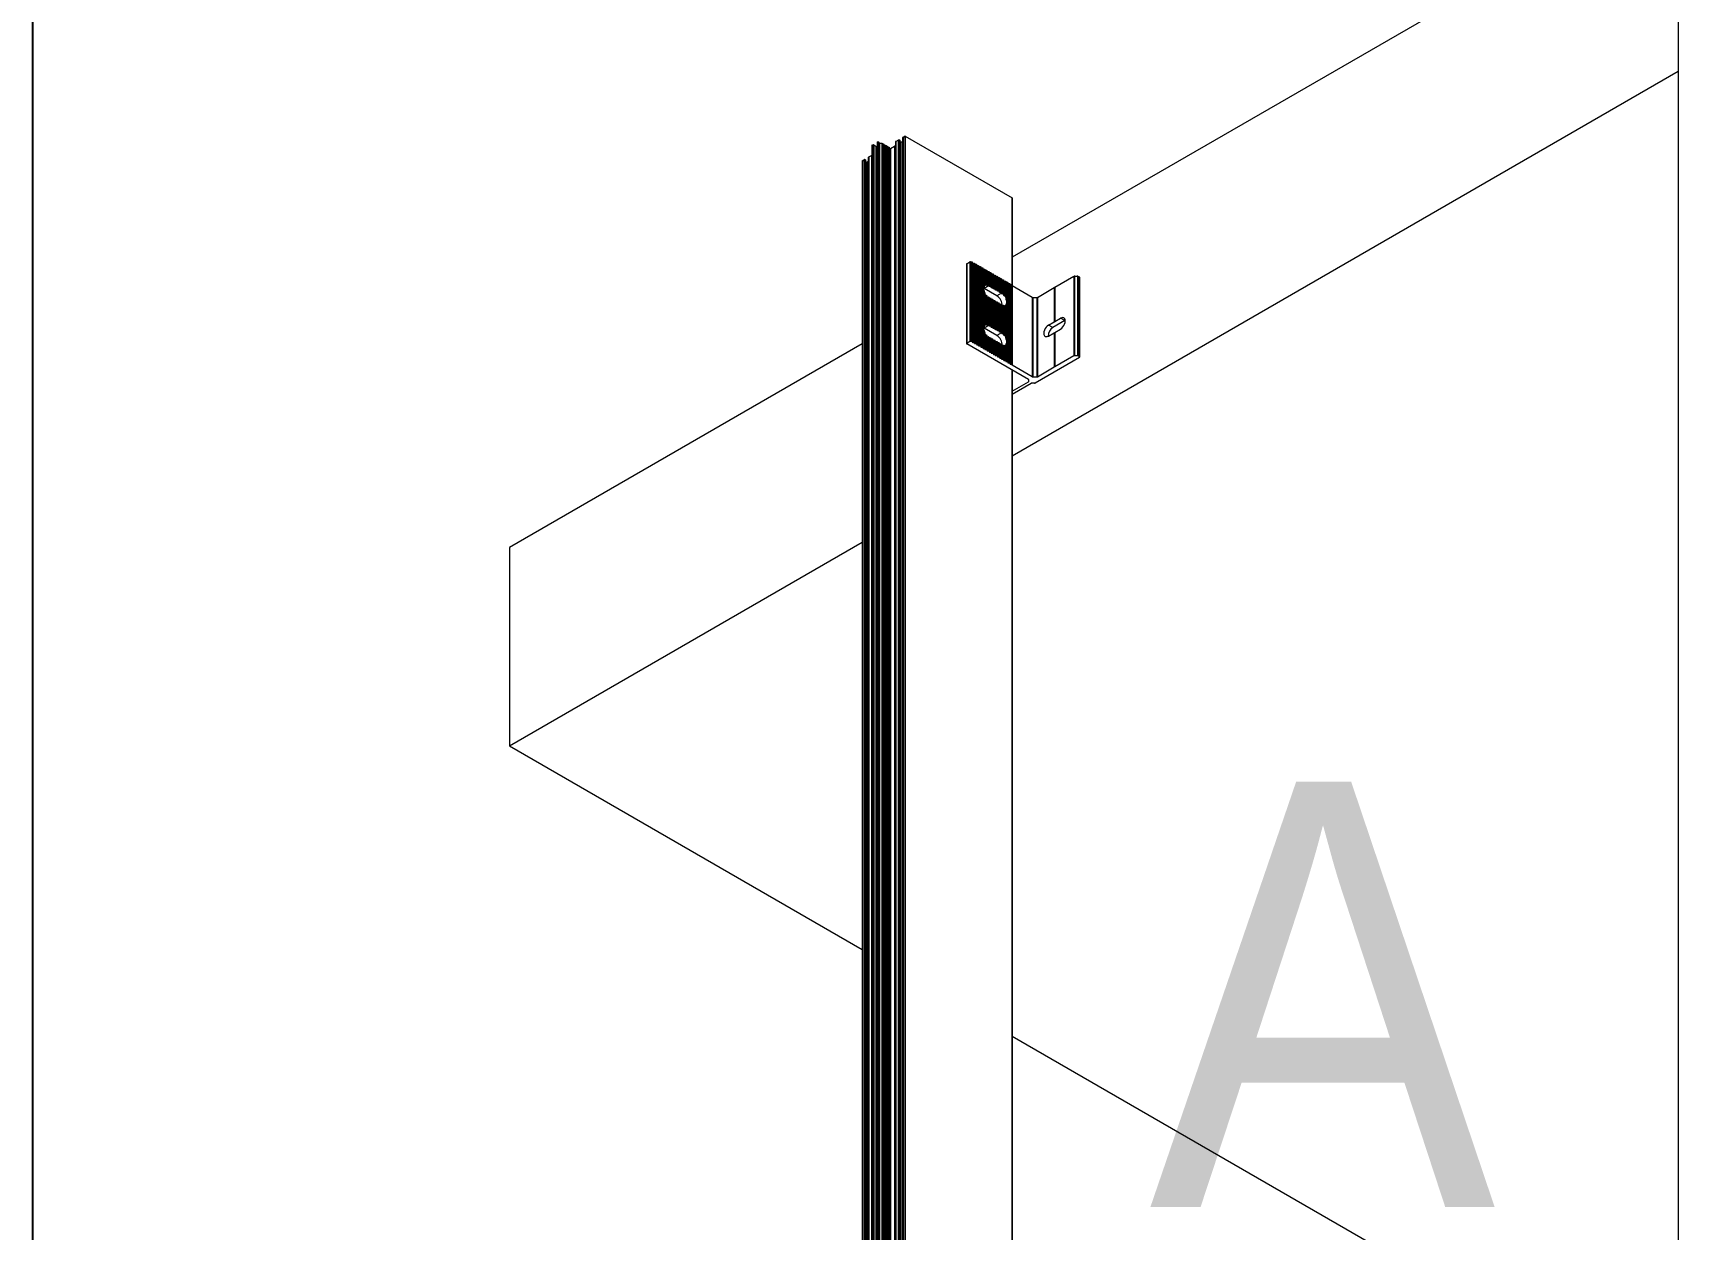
# Model space of a CAD drawing. Header units: millimetres. Extents: x 39 to 459, y 26 to 647.
# Drawn here: x 38.59 to 65.68, y 127.8 to 147.49 of the extents above; entities that cross this region are included whole.
import ezdxf

# ---------------------------------------------------------------- set-up
doc = ezdxf.new("R2010")
doc.units = ezdxf.units.MM
doc.layers.add('ANTET', color=7, linetype='Continuous')
doc.styles.add('SLDTEXTSTYLE0', font='GOTHIC.TTF', dxfattribs={"width": 0.913})

# ---------------------------------------------------------------- blocks, each defined once
blk = doc.blocks.new('MN50.S.1')
at = {"color": 252}
blk.add_lwpolyline([(9907.25, 888.558), (9907.25, 1185.558), (10117.25, 1185.558), (10117.25, 888.558)], close=True, dxfattribs=at)

msp = doc.modelspace()

# ---------------------------------------------------------------- linework, layer by layer
at = {"color": 7, "linetype": 'Continuous', "lineweight": 15}
for p, q in [((65.681, 153.136), (65.681, 120.144)), ((65.681, 150.123), (54.718, 143.796)), ((54.718, 140.529), (65.681, 146.857)), ((52.912, 145.765), (52.912, 115.323)), ((52.914, 145.768), (52.923, 145.774)), ((52.923, 145.774), (52.949, 145.789)), ((52.954, 145.789), (54.716, 144.772)), ((52.406, 145.638), (52.406, 114.932)), ((52.407, 145.639), (52.42, 145.647)), ((52.407, 145.639), (52.407, 114.934)), ((52.42, 145.647), (52.42, 114.941)), ((52.422, 145.647), (52.434, 145.647)), ((52.422, 145.647), (52.422, 114.942)), ((52.434, 145.647), (52.434, 114.942)), ((52.437, 145.647), (52.437, 114.941)), ((52.437, 145.647), (52.473, 145.626)), ((52.473, 145.626), (52.473, 114.92)), ((52.473, 145.619), (52.482, 145.62)), ((52.482, 145.62), (52.482, 114.915)), ((52.482, 145.62), (52.492, 145.615)), ((52.492, 145.687), (52.492, 114.982)), ((52.493, 145.689), (52.506, 145.696)), ((52.493, 145.689), (52.493, 114.983)), ((52.506, 145.696), (52.506, 114.991)), ((52.512, 145.696), (52.512, 114.991)), ((52.512, 145.696), (52.52, 145.692)), ((52.52, 145.692), (52.52, 114.986)), ((52.521, 114.984), (52.521, 145.69)), ((52.521, 145.679), (52.53, 145.674)), ((52.53, 145.674), (52.53, 114.969)), ((52.533, 145.674), (52.571, 145.674)), ((52.533, 145.674), (52.533, 114.968)), ((52.571, 145.674), (52.571, 114.968)), ((52.577, 145.67), (52.577, 114.965)), ((52.583, 145.661), (52.583, 114.955)), ((52.583, 145.661), (52.594, 145.661)), ((52.594, 145.661), (52.594, 114.955)), ((52.6, 145.657), (52.6, 114.951)), ((52.606, 145.648), (52.606, 114.942)), ((52.606, 145.648), (52.616, 145.648)), ((52.616, 145.648), (52.616, 114.942)), ((52.622, 145.644), (52.622, 114.938)), ((52.628, 145.635), (52.628, 114.929)), ((52.628, 145.635), (52.639, 145.635)), ((52.639, 145.635), (52.639, 114.929)), ((52.645, 145.631), (52.645, 114.925)), ((52.651, 145.621), (52.651, 114.916)), ((52.651, 145.621), (52.662, 145.621)), ((52.662, 145.621), (52.662, 114.916)), ((52.668, 145.618), (52.668, 114.912)), ((52.674, 145.608), (52.674, 114.903)), ((52.674, 145.608), (52.684, 145.608)), ((52.684, 145.608), (52.684, 114.903)), ((52.69, 145.605), (52.69, 114.899)), ((52.691, 145.598), (52.691, 114.892)), ((52.691, 145.598), (52.708, 145.588)), ((52.708, 145.588), (52.708, 114.882)), ((52.714, 145.588), (52.777, 145.625)), ((52.714, 145.588), (52.714, 114.882)), ((52.777, 145.625), (52.777, 112.632)), ((52.777, 145.625), (52.786, 145.625)), ((52.786, 145.629), (52.793, 145.633)), ((52.786, 145.629), (52.786, 112.637)), ((52.793, 145.694), (52.793, 112.702)), ((52.799, 145.702), (52.838, 145.725)), ((52.799, 145.702), (52.799, 112.71)), ((52.838, 145.725), (52.838, 112.733)), ((52.839, 145.725), (52.849, 145.73)), ((52.839, 145.725), (52.839, 112.733)), ((52.858, 145.73), (52.867, 145.725)), ((52.868, 115.297), (52.868, 145.723)), ((52.868, 145.698), (52.872, 145.696)), ((52.872, 145.696), (52.872, 115.3)), ((52.872, 145.696), (52.9, 145.696)), ((52.9, 145.696), (52.912, 145.702)), ((52.9, 145.696), (52.9, 115.316)), ((52.246, 145.382), (52.246, 112.39)), ((52.247, 145.384), (52.273, 145.399)), ((52.247, 145.384), (52.247, 112.392)), ((52.273, 145.399), (52.284, 145.404)), ((52.273, 145.399), (52.273, 112.406)), ((52.273, 145.399), (52.273, 112.406)), ((52.284, 145.404), (52.284, 112.412)), ((52.292, 145.404), (52.292, 112.411)), ((52.292, 145.404), (52.301, 145.399)), ((52.301, 145.399), (52.301, 112.406)), ((52.302, 112.405), (52.302, 145.397)), ((52.302, 145.372), (52.318, 145.363)), ((52.318, 145.363), (52.318, 112.37)), ((52.323, 145.363), (52.347, 145.376)), ((52.323, 145.363), (52.323, 112.37)), ((52.347, 145.439), (52.347, 112.446)), ((52.348, 145.441), (52.357, 145.447)), ((52.348, 145.441), (52.348, 112.449)), ((52.357, 145.447), (52.397, 145.47)), ((52.357, 145.447), (52.357, 112.455)), ((52.357, 145.447), (52.357, 112.455)), ((52.397, 145.47), (52.397, 112.478)), ((54.718, 143.325), (54.718, 144.77)), ((53.964, 143.683), (53.964, 142.376)), ((53.968, 143.689), (54.021, 143.72)), ((53.968, 143.689), (53.968, 142.383)), ((54.021, 143.72), (54.021, 142.413)), ((54.028, 143.721), (54.028, 142.415)), ((54.028, 143.721), (54.05, 143.721)), ((54.05, 143.721), (54.05, 142.415)), ((54.06, 143.715), (54.06, 142.409)), ((54.07, 143.701), (54.07, 142.395)), ((54.07, 143.701), (54.085, 143.701)), ((54.085, 143.701), (54.085, 142.395)), ((54.095, 143.696), (54.095, 142.389)), ((54.105, 143.682), (54.105, 142.375)), ((54.105, 143.682), (54.119, 143.682)), ((54.119, 143.682), (54.119, 142.375)), ((54.129, 143.676), (54.129, 142.369)), ((54.139, 143.662), (54.139, 142.355)), ((54.139, 143.662), (54.153, 143.662)), ((54.153, 143.662), (54.153, 142.355)), ((54.163, 143.656), (54.163, 142.349)), ((54.173, 143.642), (54.173, 142.335)), ((54.173, 143.642), (54.188, 143.642)), ((54.188, 143.642), (54.188, 142.335)), ((54.198, 143.636), (54.198, 142.33)), ((54.208, 143.622), (54.208, 142.316)), ((54.208, 143.622), (54.222, 143.622)), ((54.222, 143.622), (54.222, 142.316)), ((54.232, 143.616), (54.232, 142.31)), ((54.242, 143.602), (54.242, 143.281)), ((54.242, 143.602), (54.256, 143.602)), ((54.256, 143.602), (54.256, 143.315)), ((54.266, 143.597), (54.266, 143.329)), ((54.276, 143.583), (54.276, 143.335)), ((54.276, 143.583), (54.291, 143.583)), ((54.291, 143.583), (54.291, 143.34)), ((54.301, 143.577), (54.301, 143.34)), ((54.335, 143.329), (54.254, 143.283)), ((54.311, 143.563), (54.311, 143.332)), ((54.311, 143.563), (54.325, 143.563)), ((54.325, 143.563), (54.325, 143.333)), ((54.335, 143.557), (54.335, 143.328)), ((54.335, 143.32), (54.335, 143.328)), ((54.345, 143.543), (54.345, 143.314)), ((54.345, 143.543), (54.359, 143.543)), ((54.359, 143.314), (54.345, 143.314)), ((54.359, 143.543), (54.359, 143.314)), ((54.369, 143.537), (54.369, 143.308)), ((54.369, 143.3), (54.369, 143.308)), ((54.379, 143.523), (54.379, 143.294)), ((54.379, 143.523), (54.394, 143.523)), ((54.394, 143.523), (54.394, 143.294)), ((54.404, 143.517), (54.404, 143.289)), ((54.414, 143.503), (54.414, 143.275)), ((54.414, 143.503), (54.428, 143.503)), ((54.428, 143.503), (54.428, 143.275)), ((54.438, 143.497), (54.438, 143.269)), ((54.448, 143.483), (54.448, 143.255)), ((54.448, 143.483), (54.462, 143.483)), ((54.462, 143.483), (54.462, 143.255)), ((54.472, 143.478), (54.472, 143.249)), ((54.482, 143.464), (54.482, 143.235)), ((54.482, 143.464), (54.497, 143.464)), ((54.497, 143.464), (54.497, 143.235)), ((54.507, 143.458), (54.507, 143.229)), ((54.517, 143.444), (54.517, 143.215)), ((54.517, 143.444), (54.531, 143.444)), ((54.531, 143.444), (54.531, 143.215)), ((54.541, 143.438), (54.541, 143.209)), ((54.551, 143.424), (54.551, 143.194)), ((54.551, 143.424), (54.565, 143.424)), ((54.565, 143.424), (54.565, 143.193)), ((54.575, 143.418), (54.575, 143.183)), ((54.585, 143.404), (54.585, 143.159)), ((54.585, 143.404), (54.6, 143.404)), ((54.6, 143.404), (54.6, 143.153)), ((54.61, 143.398), (54.61, 143.136)), ((54.62, 143.384), (54.62, 143.087)), ((54.62, 143.384), (54.634, 143.384)), ((54.634, 143.384), (54.634, 142.078)), ((54.644, 143.379), (54.644, 142.072)), ((54.654, 143.364), (54.654, 142.058)), ((54.654, 143.364), (54.668, 143.364)), ((54.668, 143.364), (54.668, 142.058)), ((54.678, 143.359), (54.678, 142.052)), ((54.688, 143.345), (54.688, 142.038)), ((54.688, 143.345), (54.703, 143.345)), ((54.703, 143.345), (54.703, 142.038)), ((54.713, 143.339), (54.713, 142.032)), ((54.716, 143.327), (54.716, 142.02)), ((55.045, 143.136), (54.716, 143.327)), ((55.418, 143.302), (55.734, 143.484)), ((55.734, 143.484), (55.734, 142.178)), ((55.745, 143.487), (55.745, 142.18)), ((55.745, 143.487), (55.789, 143.487)), ((55.789, 143.487), (55.789, 142.18)), ((55.8, 143.484), (55.8, 142.178)), ((55.8, 143.484), (55.827, 143.469)), ((55.827, 143.469), (55.827, 142.162)), ((55.831, 142.156), (55.831, 143.462)), ((54.242, 143.27), (54.242, 142.628)), ((54.243, 143.288), (54.254, 143.283)), ((54.466, 143.16), (54.254, 143.283)), ((54.256, 143.236), (54.256, 142.662)), ((54.266, 143.211), (54.266, 142.676)), ((54.276, 143.177), (54.276, 142.681)), ((54.291, 143.172), (54.291, 142.687)), ((54.301, 143.16), (54.301, 142.687)), ((54.311, 143.14), (54.311, 142.679)), ((54.325, 143.139), (54.325, 142.68)), ((54.335, 143.132), (54.335, 142.675)), ((54.345, 143.118), (54.345, 142.661)), ((54.359, 143.118), (54.345, 143.118)), ((54.359, 143.118), (54.359, 142.661)), ((54.369, 143.112), (54.369, 142.655)), ((54.394, 143.294), (54.379, 143.294)), ((54.379, 143.098), (54.379, 142.641)), ((54.394, 143.098), (54.379, 143.098)), ((54.394, 143.098), (54.394, 142.641)), ((54.404, 143.28), (54.404, 143.289)), ((54.404, 143.093), (54.404, 142.635)), ((54.428, 143.275), (54.414, 143.275)), ((54.414, 143.079), (54.414, 142.621)), ((54.428, 143.079), (54.414, 143.079)), ((54.428, 143.079), (54.428, 142.621)), ((54.438, 143.261), (54.438, 143.269)), ((54.438, 143.073), (54.438, 142.615)), ((54.462, 143.255), (54.448, 143.255)), ((54.448, 143.059), (54.448, 142.601)), ((54.462, 143.059), (54.448, 143.059)), ((54.462, 143.059), (54.462, 142.601)), ((54.541, 143.204), (54.466, 143.16)), ((54.472, 143.241), (54.472, 143.249)), ((54.472, 143.053), (54.472, 142.596)), ((54.497, 143.235), (54.482, 143.235)), ((54.482, 143.039), (54.482, 142.582)), ((54.497, 143.039), (54.482, 143.039)), ((54.497, 143.039), (54.497, 142.582)), ((54.507, 143.221), (54.507, 143.229)), ((54.507, 143.033), (54.507, 142.576)), ((54.531, 143.215), (54.517, 143.215)), ((54.541, 143.204), (54.541, 143.209)), ((54.541, 143.204), (54.541, 143.201)), ((54.575, 143.183), (54.575, 143.172)), ((54.61, 143.136), (54.61, 143.117)), ((55.045, 143.136), (55.045, 141.83)), ((55.056, 143.134), (55.056, 141.827)), ((55.056, 143.134), (55.12, 143.134)), ((55.12, 143.134), (55.12, 141.827)), ((55.132, 143.136), (55.409, 143.297)), ((55.132, 143.136), (55.132, 141.83)), ((55.409, 143.297), (55.409, 142.733)), ((55.418, 143.297), (55.409, 143.297)), ((55.418, 143.302), (55.418, 142.738)), ((54.517, 143.019), (54.517, 142.562)), ((54.531, 143.019), (54.517, 143.019)), ((54.531, 143.019), (54.531, 142.562)), ((54.541, 143.013), (54.541, 142.556)), ((54.551, 143), (54.551, 142.541)), ((54.565, 143.002), (54.565, 142.539)), ((54.575, 143), (54.575, 142.53)), ((54.585, 142.996), (54.585, 142.506)), ((54.6, 143.002), (54.6, 142.5)), ((54.61, 143.01), (54.61, 143.007)), ((54.61, 143.007), (54.61, 142.483)), ((54.62, 143.028), (54.62, 142.434)), ((55.418, 142.738), (55.513, 142.793)), ((55.583, 142.752), (55.513, 142.793)), ((54.242, 142.617), (54.242, 142.296)), ((54.254, 142.629), (54.243, 142.635)), ((54.335, 142.676), (54.254, 142.629)), ((54.466, 142.507), (54.254, 142.629)), ((54.256, 142.583), (54.256, 142.296)), ((54.266, 142.557), (54.266, 142.29)), ((54.276, 142.524), (54.276, 142.276)), ((54.291, 142.518), (54.291, 142.276)), ((54.301, 142.507), (54.301, 142.27)), ((54.335, 142.667), (54.335, 142.675)), ((54.359, 142.661), (54.345, 142.661)), ((54.369, 142.647), (54.369, 142.655)), ((54.394, 142.641), (54.379, 142.641)), ((54.404, 142.627), (54.404, 142.635)), ((54.428, 142.621), (54.414, 142.621)), ((54.438, 142.607), (54.438, 142.615)), ((54.462, 142.601), (54.448, 142.601)), ((54.541, 142.55), (54.466, 142.507)), ((54.472, 142.587), (54.472, 142.596)), ((54.497, 142.582), (54.482, 142.582)), ((54.507, 142.568), (54.507, 142.576)), ((54.531, 142.562), (54.517, 142.562)), ((54.541, 142.55), (54.541, 142.556)), ((54.541, 142.548), (54.541, 142.55)), ((54.575, 142.518), (54.575, 142.53)), ((55.315, 142.679), (55.409, 142.733)), ((55.385, 142.638), (55.315, 142.679)), ((55.315, 142.499), (55.409, 142.554)), ((55.583, 142.752), (55.385, 142.638)), ((55.409, 142.733), (55.418, 142.733)), ((55.409, 142.554), (55.409, 141.99)), ((55.409, 142.554), (55.418, 142.554)), ((55.418, 142.738), (55.418, 142.733)), ((55.418, 142.559), (55.513, 142.613)), ((55.418, 142.559), (55.418, 141.995)), ((55.583, 142.752), (55.59, 142.756)), ((52.246, 142.369), (46.44, 139.019)), ((53.968, 142.383), (54.021, 142.413)), ((54.985, 141.783), (53.968, 142.37)), ((54.028, 142.415), (54.05, 142.415)), ((54.06, 142.409), (54.06, 142.401)), ((54.07, 142.395), (54.085, 142.395)), ((54.095, 142.389), (54.095, 142.381)), ((54.105, 142.375), (54.119, 142.375)), ((54.129, 142.369), (54.129, 142.361)), ((54.139, 142.355), (54.153, 142.355)), ((54.163, 142.349), (54.163, 142.341)), ((54.173, 142.335), (54.188, 142.335)), ((54.198, 142.33), (54.198, 142.321)), ((54.208, 142.316), (54.222, 142.316)), ((54.232, 142.31), (54.232, 142.301)), ((54.242, 142.296), (54.256, 142.296)), ((54.266, 142.29), (54.266, 142.282)), ((54.276, 142.276), (54.291, 142.276)), ((54.301, 142.27), (54.301, 142.262)), ((54.311, 142.486), (54.311, 142.256)), ((54.311, 142.256), (54.325, 142.256)), ((54.325, 142.485), (54.325, 142.256)), ((54.335, 142.479), (54.335, 142.25)), ((54.335, 142.25), (54.335, 142.242)), ((54.345, 142.465), (54.345, 142.236)), ((54.359, 142.465), (54.345, 142.465)), ((54.345, 142.236), (54.359, 142.236)), ((54.359, 142.465), (54.359, 142.236)), ((54.369, 142.459), (54.369, 142.23)), ((54.369, 142.23), (54.369, 142.222)), ((54.379, 142.445), (54.379, 142.216)), ((54.394, 142.445), (54.379, 142.445)), ((54.394, 142.445), (54.394, 142.216)), ((54.404, 142.439), (54.404, 142.211)), ((54.414, 142.425), (54.414, 142.197)), ((54.428, 142.425), (54.414, 142.425)), ((54.428, 142.425), (54.428, 142.197)), ((54.438, 142.419), (54.438, 142.191)), ((54.448, 142.405), (54.448, 142.177)), ((54.462, 142.405), (54.448, 142.405)), ((54.462, 142.405), (54.462, 142.177)), ((54.472, 142.4), (54.472, 142.171)), ((54.482, 142.386), (54.482, 142.157)), ((54.497, 142.386), (54.482, 142.386)), ((54.497, 142.386), (54.497, 142.157)), ((54.507, 142.38), (54.507, 142.151)), ((54.517, 142.366), (54.517, 142.137)), ((54.531, 142.366), (54.517, 142.366)), ((54.531, 142.366), (54.531, 142.137)), ((54.541, 142.36), (54.541, 142.131)), ((54.551, 142.347), (54.551, 142.117)), ((54.565, 142.349), (54.565, 142.117)), ((54.575, 142.346), (54.575, 142.112)), ((54.585, 142.342), (54.585, 142.097)), ((54.6, 142.348), (54.6, 142.097)), ((54.61, 142.464), (54.61, 142.483)), ((54.61, 142.354), (54.61, 142.356)), ((54.61, 142.354), (54.61, 142.092)), ((54.62, 142.375), (54.62, 142.078)), ((54.379, 142.216), (54.394, 142.216)), ((54.404, 142.211), (54.404, 142.202)), ((54.414, 142.197), (54.428, 142.197)), ((54.438, 142.191), (54.438, 142.183)), ((54.448, 142.177), (54.462, 142.177)), ((54.472, 142.171), (54.472, 142.163)), ((54.482, 142.157), (54.497, 142.157)), ((54.507, 142.151), (54.507, 142.143)), ((54.517, 142.137), (54.531, 142.137)), ((54.541, 142.131), (54.541, 142.123)), ((54.551, 142.117), (54.565, 142.117)), ((54.575, 142.112), (54.575, 142.103)), ((54.585, 142.097), (54.6, 142.097)), ((54.61, 142.092), (54.61, 142.083)), ((54.62, 142.078), (54.634, 142.078)), ((54.644, 142.072), (54.644, 142.064)), ((54.654, 142.058), (54.668, 142.058)), ((54.678, 142.052), (54.678, 142.044)), ((54.688, 142.038), (54.703, 142.038)), ((54.713, 142.032), (54.713, 142.024)), ((55.045, 141.83), (54.716, 142.02)), ((55.093, 141.726), (55.827, 142.149)), ((55.132, 141.83), (55.409, 141.99)), ((55.418, 141.99), (55.409, 141.99)), ((55.418, 141.995), (55.734, 142.178)), ((55.418, 141.99), (55.418, 141.995)), ((55.745, 142.18), (55.789, 142.18)), ((55.8, 142.178), (55.827, 142.162)), ((54.718, 116.549), (54.718, 141.937)), ((54.718, 141.591), (54.985, 141.745)), ((54.718, 141.542), (55.027, 141.721)), ((54.989, 141.752), (54.989, 141.777)), ((55.082, 141.723), (55.038, 141.723)), ((55.056, 141.827), (55.12, 141.827)), ((46.44, 135.752), (52.246, 139.103)), ((46.44, 139.019), (46.44, 135.752)), ((46.44, 135.752), (52.246, 132.402)), ((54.718, 130.975), (65.681, 124.648))]:
    msp.add_line(p, q, dxfattribs=at)
at = {"color": 8, "linetype": 'Continuous', "lineweight": 15}
for p, q in [((52.914, 145.768), (52.914, 115.324)), ((52.923, 145.774), (52.923, 115.329)), ((52.923, 145.774), (52.923, 115.329)), ((52.949, 145.789), (52.949, 115.344)), ((52.954, 145.789), (52.954, 115.347)), ((52.849, 145.73), (52.849, 115.287)), ((52.858, 145.73), (52.858, 115.291)), ((52.867, 145.725), (52.867, 115.297)), ((54.716, 144.772), (54.716, 143.326)), ((54.716, 141.938), (54.716, 116.549)), ((54.985, 141.783), (54.985, 141.745))]:
    msp.add_line(p, q, dxfattribs=at)
at = {"color": 7, "linetype": 'Continuous', "lineweight": 15, "flags": 128}
for points in [[(52.571, 145.674), (52.572, 145.674), (52.573, 145.673), (52.574, 145.673), (52.575, 145.673), (52.576, 145.672), (52.577, 145.672), (52.577, 145.671), (52.577, 145.67)], [(52.577, 145.664), (52.577, 145.663), (52.578, 145.663), (52.578, 145.662), (52.579, 145.662), (52.58, 145.661), (52.581, 145.661), (52.582, 145.661), (52.583, 145.661)], [(52.594, 145.661), (52.595, 145.661), (52.596, 145.66), (52.597, 145.66), (52.598, 145.66), (52.599, 145.659), (52.599, 145.659), (52.6, 145.658), (52.6, 145.657)], [(52.6, 145.651), (52.6, 145.65), (52.6, 145.65), (52.601, 145.649), (52.601, 145.649), (52.602, 145.648), (52.603, 145.648), (52.605, 145.648), (52.606, 145.648)], [(52.616, 145.648), (52.618, 145.648), (52.619, 145.647), (52.62, 145.647), (52.621, 145.647), (52.621, 145.646), (52.622, 145.645), (52.622, 145.645), (52.622, 145.644)], [(52.622, 145.638), (52.622, 145.637), (52.623, 145.637), (52.623, 145.636), (52.624, 145.636), (52.625, 145.635), (52.626, 145.635), (52.627, 145.635), (52.628, 145.635)], [(52.639, 145.635), (52.64, 145.634), (52.641, 145.634), (52.642, 145.634), (52.643, 145.634), (52.644, 145.633), (52.645, 145.632), (52.645, 145.632), (52.645, 145.631)], [(52.645, 145.625), (52.645, 145.624), (52.645, 145.624), (52.646, 145.623), (52.647, 145.622), (52.648, 145.622), (52.649, 145.622), (52.65, 145.622), (52.651, 145.621)], [(52.662, 145.621), (52.663, 145.621), (52.664, 145.621), (52.665, 145.621), (52.666, 145.62), (52.667, 145.62), (52.667, 145.619), (52.667, 145.619), (52.668, 145.618)], [(52.668, 145.612), (52.668, 145.611), (52.668, 145.611), (52.669, 145.61), (52.669, 145.609), (52.67, 145.609), (52.671, 145.609), (52.672, 145.608), (52.674, 145.608)], [(52.684, 145.608), (52.685, 145.608), (52.687, 145.608), (52.688, 145.608), (52.688, 145.607), (52.689, 145.607), (52.69, 145.606), (52.69, 145.606), (52.69, 145.605)], [(54.05, 143.721), (54.052, 143.721), (54.054, 143.721), (54.056, 143.72), (54.057, 143.72), (54.059, 143.719), (54.059, 143.718), (54.06, 143.717), (54.06, 143.715)], [(54.06, 143.707), (54.06, 143.706), (54.061, 143.705), (54.062, 143.704), (54.063, 143.703), (54.065, 143.702), (54.066, 143.702), (54.068, 143.702), (54.07, 143.701)], [(54.085, 143.701), (54.087, 143.701), (54.088, 143.701), (54.09, 143.7), (54.092, 143.7), (54.093, 143.699), (54.094, 143.698), (54.094, 143.697), (54.095, 143.696)], [(54.095, 143.687), (54.095, 143.686), (54.095, 143.685), (54.096, 143.684), (54.098, 143.683), (54.099, 143.683), (54.101, 143.682), (54.103, 143.682), (54.105, 143.682)], [(54.119, 143.682), (54.121, 143.681), (54.123, 143.681), (54.124, 143.681), (54.126, 143.68), (54.127, 143.679), (54.128, 143.678), (54.129, 143.677), (54.129, 143.676)], [(54.129, 143.668), (54.129, 143.666), (54.13, 143.665), (54.131, 143.664), (54.132, 143.663), (54.133, 143.663), (54.135, 143.662), (54.137, 143.662), (54.139, 143.662)], [(54.153, 143.662), (54.155, 143.662), (54.157, 143.661), (54.159, 143.661), (54.16, 143.66), (54.162, 143.659), (54.163, 143.658), (54.163, 143.657), (54.163, 143.656)], [(54.163, 143.648), (54.163, 143.647), (54.164, 143.646), (54.165, 143.645), (54.166, 143.644), (54.168, 143.643), (54.169, 143.642), (54.171, 143.642), (54.173, 143.642)], [(54.188, 143.642), (54.19, 143.642), (54.191, 143.642), (54.193, 143.641), (54.195, 143.64), (54.196, 143.639), (54.197, 143.638), (54.197, 143.637), (54.198, 143.636)], [(54.198, 143.628), (54.198, 143.627), (54.198, 143.626), (54.199, 143.625), (54.201, 143.624), (54.202, 143.623), (54.204, 143.623), (54.206, 143.622), (54.208, 143.622)], [(54.222, 143.622), (54.224, 143.622), (54.226, 143.622), (54.228, 143.621), (54.229, 143.62), (54.23, 143.62), (54.231, 143.619), (54.232, 143.618), (54.232, 143.616)], [(54.232, 143.608), (54.232, 143.607), (54.233, 143.606), (54.234, 143.605), (54.235, 143.604), (54.236, 143.603), (54.238, 143.603), (54.24, 143.602), (54.242, 143.602)], [(54.256, 143.602), (54.258, 143.602), (54.26, 143.602), (54.262, 143.601), (54.263, 143.601), (54.265, 143.6), (54.266, 143.599), (54.266, 143.598), (54.266, 143.597)], [(54.266, 143.588), (54.267, 143.587), (54.267, 143.586), (54.268, 143.585), (54.269, 143.584), (54.271, 143.583), (54.272, 143.583), (54.274, 143.583), (54.276, 143.583)], [(54.291, 143.583), (54.293, 143.582), (54.294, 143.582), (54.296, 143.582), (54.298, 143.581), (54.299, 143.58), (54.3, 143.579), (54.3, 143.578), (54.301, 143.577)], [(54.291, 143.34), (54.291, 143.34), (54.294, 143.341), (54.297, 143.342), (54.3, 143.341), (54.301, 143.341), (54.301, 143.34)], [(54.301, 143.568), (54.301, 143.567), (54.301, 143.566), (54.302, 143.565), (54.304, 143.564), (54.305, 143.564), (54.307, 143.563), (54.309, 143.563), (54.311, 143.563)], [(54.301, 143.34), (54.301, 143.339), (54.301, 143.337), (54.301, 143.335)], [(54.301, 143.335), (54.301, 143.335), (54.302, 143.334), (54.303, 143.333), (54.306, 143.332), (54.31, 143.332), (54.311, 143.332)], [(54.325, 143.563), (54.327, 143.563), (54.329, 143.562), (54.331, 143.562), (54.332, 143.561), (54.333, 143.56), (54.334, 143.559), (54.335, 143.558), (54.335, 143.557)], [(54.335, 143.549), (54.335, 143.548), (54.336, 143.546), (54.337, 143.545), (54.338, 143.545), (54.339, 143.544), (54.341, 143.543), (54.343, 143.543), (54.345, 143.543)], [(54.345, 143.314), (54.343, 143.314), (54.341, 143.315), (54.339, 143.315), (54.338, 143.316), (54.337, 143.317), (54.336, 143.318), (54.335, 143.319), (54.335, 143.32)], [(54.359, 143.543), (54.361, 143.543), (54.363, 143.542), (54.365, 143.542), (54.366, 143.541), (54.368, 143.54), (54.369, 143.539), (54.369, 143.538), (54.369, 143.537)], [(54.369, 143.308), (54.369, 143.31), (54.369, 143.311), (54.368, 143.312), (54.366, 143.313), (54.365, 143.313), (54.363, 143.314), (54.361, 143.314), (54.359, 143.314)], [(54.369, 143.529), (54.37, 143.528), (54.37, 143.527), (54.371, 143.526), (54.372, 143.525), (54.374, 143.524), (54.376, 143.523), (54.377, 143.523), (54.379, 143.523)], [(54.394, 143.523), (54.396, 143.523), (54.398, 143.523), (54.399, 143.522), (54.401, 143.521), (54.402, 143.52), (54.403, 143.519), (54.403, 143.518), (54.404, 143.517)], [(54.404, 143.509), (54.404, 143.508), (54.404, 143.507), (54.405, 143.506), (54.407, 143.505), (54.408, 143.504), (54.41, 143.504), (54.412, 143.503), (54.414, 143.503)], [(54.428, 143.503), (54.43, 143.503), (54.432, 143.503), (54.434, 143.502), (54.435, 143.502), (54.436, 143.501), (54.437, 143.5), (54.438, 143.499), (54.438, 143.497)], [(54.438, 143.489), (54.438, 143.488), (54.439, 143.487), (54.44, 143.486), (54.441, 143.485), (54.442, 143.484), (54.444, 143.484), (54.446, 143.484), (54.448, 143.483)], [(54.462, 143.483), (54.464, 143.483), (54.466, 143.483), (54.468, 143.482), (54.469, 143.482), (54.471, 143.481), (54.472, 143.48), (54.472, 143.479), (54.472, 143.478)], [(54.472, 143.469), (54.473, 143.468), (54.473, 143.467), (54.474, 143.466), (54.475, 143.465), (54.477, 143.465), (54.479, 143.464), (54.48, 143.464), (54.482, 143.464)], [(54.497, 143.464), (54.499, 143.463), (54.501, 143.463), (54.502, 143.463), (54.504, 143.462), (54.505, 143.461), (54.506, 143.46), (54.507, 143.459), (54.507, 143.458)], [(54.507, 143.45), (54.507, 143.448), (54.507, 143.447), (54.508, 143.446), (54.51, 143.445), (54.511, 143.445), (54.513, 143.444), (54.515, 143.444), (54.517, 143.444)], [(54.531, 143.444), (54.533, 143.444), (54.535, 143.443), (54.537, 143.443), (54.538, 143.442), (54.539, 143.441), (54.54, 143.44), (54.541, 143.439), (54.541, 143.438)], [(54.541, 143.43), (54.541, 143.429), (54.542, 143.428), (54.543, 143.427), (54.544, 143.426), (54.545, 143.425), (54.547, 143.424), (54.549, 143.424), (54.551, 143.424)], [(54.565, 143.424), (54.567, 143.424), (54.569, 143.423), (54.571, 143.423), (54.572, 143.422), (54.574, 143.421), (54.575, 143.42), (54.575, 143.419), (54.575, 143.418)], [(54.575, 143.41), (54.576, 143.409), (54.576, 143.408), (54.577, 143.407), (54.578, 143.406), (54.58, 143.405), (54.582, 143.405), (54.583, 143.404), (54.585, 143.404)], [(54.6, 143.404), (54.602, 143.404), (54.604, 143.404), (54.605, 143.403), (54.607, 143.402), (54.608, 143.402), (54.609, 143.401), (54.61, 143.399), (54.61, 143.398)], [(54.61, 143.39), (54.61, 143.389), (54.611, 143.388), (54.611, 143.387), (54.613, 143.386), (54.614, 143.385), (54.616, 143.385), (54.618, 143.384), (54.62, 143.384)], [(54.634, 143.384), (54.636, 143.384), (54.638, 143.384), (54.64, 143.383), (54.641, 143.383), (54.642, 143.382), (54.643, 143.381), (54.644, 143.38), (54.644, 143.379)], [(54.644, 143.37), (54.644, 143.369), (54.645, 143.368), (54.646, 143.367), (54.647, 143.366), (54.649, 143.365), (54.65, 143.365), (54.652, 143.365), (54.654, 143.364)], [(54.668, 143.364), (54.67, 143.364), (54.672, 143.364), (54.674, 143.364), (54.675, 143.363), (54.677, 143.362), (54.678, 143.361), (54.678, 143.36), (54.678, 143.359)], [(54.678, 143.35), (54.679, 143.349), (54.679, 143.348), (54.68, 143.347), (54.681, 143.346), (54.683, 143.346), (54.685, 143.345), (54.686, 143.345), (54.688, 143.345)], [(54.703, 143.345), (54.705, 143.345), (54.707, 143.344), (54.708, 143.344), (54.71, 143.343), (54.711, 143.342), (54.712, 143.341), (54.713, 143.34), (54.713, 143.339)], [(54.242, 143.27), (54.242, 143.279), (54.242, 143.281)], [(54.345, 143.118), (54.343, 143.118), (54.341, 143.119), (54.339, 143.119), (54.338, 143.12), (54.337, 143.121), (54.336, 143.122), (54.335, 143.123), (54.335, 143.124)], [(54.369, 143.112), (54.369, 143.114), (54.369, 143.115), (54.368, 143.116), (54.366, 143.117), (54.365, 143.117), (54.363, 143.118), (54.361, 143.118), (54.359, 143.118)], [(54.379, 143.294), (54.377, 143.294), (54.376, 143.295), (54.374, 143.295), (54.372, 143.296), (54.371, 143.297), (54.37, 143.298), (54.37, 143.299), (54.369, 143.3)], [(54.379, 143.098), (54.377, 143.098), (54.376, 143.099), (54.374, 143.099), (54.372, 143.1), (54.371, 143.101), (54.37, 143.102), (54.37, 143.103), (54.369, 143.104)], [(54.404, 143.289), (54.403, 143.29), (54.403, 143.291), (54.402, 143.292), (54.401, 143.293), (54.399, 143.293), (54.398, 143.294), (54.396, 143.294), (54.394, 143.294)], [(54.404, 143.093), (54.403, 143.094), (54.403, 143.095), (54.402, 143.096), (54.401, 143.097), (54.399, 143.097), (54.398, 143.098), (54.396, 143.098), (54.394, 143.098)], [(54.414, 143.275), (54.412, 143.275), (54.41, 143.275), (54.408, 143.276), (54.407, 143.276), (54.405, 143.277), (54.404, 143.278), (54.404, 143.279), (54.404, 143.28)], [(54.414, 143.079), (54.412, 143.079), (54.41, 143.079), (54.408, 143.08), (54.407, 143.08), (54.405, 143.081), (54.404, 143.082), (54.404, 143.083), (54.404, 143.084)], [(54.438, 143.269), (54.438, 143.27), (54.437, 143.271), (54.436, 143.272), (54.435, 143.273), (54.434, 143.274), (54.432, 143.274), (54.43, 143.274), (54.428, 143.275)], [(54.438, 143.073), (54.438, 143.074), (54.437, 143.075), (54.436, 143.076), (54.435, 143.077), (54.434, 143.078), (54.432, 143.078), (54.43, 143.078), (54.428, 143.079)], [(54.448, 143.255), (54.446, 143.255), (54.444, 143.255), (54.442, 143.256), (54.441, 143.256), (54.44, 143.257), (54.439, 143.258), (54.438, 143.259), (54.438, 143.261)], [(54.448, 143.059), (54.446, 143.059), (54.444, 143.059), (54.442, 143.06), (54.441, 143.06), (54.44, 143.061), (54.439, 143.062), (54.438, 143.063), (54.438, 143.065)], [(54.472, 143.249), (54.472, 143.25), (54.472, 143.251), (54.471, 143.252), (54.469, 143.253), (54.468, 143.254), (54.466, 143.254), (54.464, 143.255), (54.462, 143.255)], [(54.472, 143.053), (54.472, 143.054), (54.472, 143.055), (54.471, 143.056), (54.469, 143.057), (54.468, 143.058), (54.466, 143.058), (54.464, 143.059), (54.462, 143.059)], [(54.482, 143.235), (54.48, 143.235), (54.479, 143.235), (54.477, 143.236), (54.475, 143.237), (54.474, 143.237), (54.473, 143.238), (54.473, 143.24), (54.472, 143.241)], [(54.482, 143.039), (54.48, 143.039), (54.479, 143.039), (54.477, 143.04), (54.475, 143.041), (54.474, 143.041), (54.473, 143.042), (54.473, 143.044), (54.472, 143.045)], [(54.507, 143.229), (54.507, 143.23), (54.506, 143.231), (54.505, 143.232), (54.504, 143.233), (54.502, 143.234), (54.501, 143.234), (54.499, 143.235), (54.497, 143.235)], [(54.507, 143.033), (54.507, 143.034), (54.506, 143.035), (54.505, 143.036), (54.504, 143.037), (54.502, 143.038), (54.501, 143.038), (54.499, 143.039), (54.497, 143.039)], [(54.517, 143.215), (54.515, 143.215), (54.513, 143.216), (54.511, 143.216), (54.51, 143.217), (54.508, 143.218), (54.507, 143.219), (54.507, 143.22), (54.507, 143.221)], [(54.541, 143.209), (54.541, 143.21), (54.54, 143.212), (54.539, 143.213), (54.538, 143.213), (54.537, 143.214), (54.535, 143.215), (54.533, 143.215), (54.531, 143.215)], [(54.517, 143.019), (54.515, 143.019), (54.513, 143.02), (54.511, 143.02), (54.51, 143.021), (54.508, 143.022), (54.507, 143.023), (54.507, 143.024), (54.507, 143.025)], [(54.541, 143.013), (54.541, 143.014), (54.54, 143.016), (54.539, 143.017), (54.538, 143.017), (54.537, 143.018), (54.535, 143.019), (54.533, 143.019), (54.531, 143.019)], [(54.551, 143), (54.549, 143), (54.546, 143.001), (54.543, 143.002), (54.542, 143.003), (54.541, 143.005)], [(54.575, 143), (54.575, 143), (54.574, 143.001), (54.572, 143.002), (54.569, 143.002), (54.565, 143.002), (54.565, 143.002)], [(54.585, 142.996), (54.585, 142.995), (54.581, 142.994), (54.578, 142.994), (54.576, 142.994), (54.575, 142.995), (54.575, 142.995)], [(55.513, 142.613), (55.533, 142.628), (55.551, 142.648), (55.568, 142.671), (55.58, 142.697), (55.588, 142.723), (55.59, 142.748), (55.588, 142.77), (55.58, 142.787), (55.568, 142.798), (55.551, 142.803), (55.533, 142.801), (55.513, 142.793)], [(54.242, 142.628), (54.242, 142.627), (54.242, 142.617)], [(54.301, 142.687), (54.301, 142.687), (54.3, 142.688), (54.297, 142.688), (54.294, 142.688), (54.291, 142.687)], [(54.301, 142.682), (54.301, 142.684), (54.301, 142.685), (54.301, 142.687)], [(54.311, 142.679), (54.309, 142.679), (54.305, 142.679), (54.303, 142.68), (54.301, 142.681), (54.301, 142.682)], [(54.345, 142.661), (54.343, 142.661), (54.341, 142.661), (54.339, 142.662), (54.338, 142.663), (54.337, 142.663), (54.336, 142.664), (54.335, 142.666), (54.335, 142.667)], [(54.369, 142.655), (54.369, 142.656), (54.369, 142.657), (54.368, 142.658), (54.366, 142.659), (54.365, 142.66), (54.363, 142.66), (54.361, 142.661), (54.359, 142.661)], [(54.379, 142.641), (54.377, 142.641), (54.376, 142.642), (54.374, 142.642), (54.372, 142.643), (54.371, 142.644), (54.37, 142.645), (54.37, 142.646), (54.369, 142.647)], [(54.404, 142.635), (54.403, 142.636), (54.403, 142.638), (54.402, 142.639), (54.401, 142.639), (54.399, 142.64), (54.398, 142.641), (54.396, 142.641), (54.394, 142.641)], [(54.414, 142.621), (54.412, 142.621), (54.41, 142.622), (54.408, 142.622), (54.407, 142.623), (54.405, 142.624), (54.404, 142.625), (54.404, 142.626), (54.404, 142.627)], [(54.438, 142.615), (54.438, 142.617), (54.437, 142.618), (54.436, 142.619), (54.435, 142.62), (54.434, 142.62), (54.432, 142.621), (54.43, 142.621), (54.428, 142.621)], [(54.448, 142.601), (54.446, 142.602), (54.444, 142.602), (54.442, 142.602), (54.441, 142.603), (54.44, 142.604), (54.439, 142.605), (54.438, 142.606), (54.438, 142.607)], [(54.472, 142.596), (54.472, 142.597), (54.472, 142.598), (54.471, 142.599), (54.469, 142.6), (54.468, 142.6), (54.466, 142.601), (54.464, 142.601), (54.462, 142.601)], [(54.482, 142.582), (54.48, 142.582), (54.479, 142.582), (54.477, 142.583), (54.475, 142.583), (54.474, 142.584), (54.473, 142.585), (54.473, 142.586), (54.472, 142.587)], [(54.507, 142.576), (54.507, 142.577), (54.506, 142.578), (54.505, 142.579), (54.504, 142.58), (54.502, 142.581), (54.501, 142.581), (54.499, 142.581), (54.497, 142.582)], [(54.517, 142.562), (54.515, 142.562), (54.513, 142.562), (54.511, 142.563), (54.51, 142.563), (54.508, 142.564), (54.507, 142.565), (54.507, 142.566), (54.507, 142.568)], [(54.541, 142.556), (54.541, 142.557), (54.54, 142.558), (54.539, 142.559), (54.538, 142.56), (54.537, 142.561), (54.535, 142.561), (54.533, 142.562), (54.531, 142.562)], [(55.315, 142.679), (55.294, 142.664), (55.276, 142.644), (55.26, 142.621), (55.247, 142.595), (55.239, 142.569), (55.237, 142.544), (55.239, 142.522), (55.247, 142.505), (55.26, 142.494), (55.276, 142.489), (55.294, 142.49), (55.315, 142.499)], [(54.05, 142.415), (54.052, 142.415), (54.054, 142.414), (54.056, 142.414), (54.057, 142.413), (54.059, 142.412), (54.059, 142.411), (54.06, 142.41), (54.06, 142.409)], [(54.06, 142.401), (54.06, 142.399), (54.061, 142.398), (54.062, 142.397), (54.063, 142.396), (54.065, 142.396), (54.066, 142.395), (54.068, 142.395), (54.07, 142.395)], [(54.085, 142.395), (54.087, 142.395), (54.088, 142.394), (54.09, 142.394), (54.092, 142.393), (54.093, 142.392), (54.094, 142.391), (54.094, 142.39), (54.095, 142.389)], [(54.095, 142.381), (54.095, 142.38), (54.095, 142.379), (54.096, 142.378), (54.098, 142.377), (54.099, 142.376), (54.101, 142.375), (54.103, 142.375), (54.105, 142.375)], [(54.119, 142.375), (54.121, 142.375), (54.123, 142.375), (54.124, 142.374), (54.126, 142.373), (54.127, 142.372), (54.128, 142.371), (54.129, 142.37), (54.129, 142.369)], [(54.129, 142.361), (54.129, 142.36), (54.13, 142.359), (54.131, 142.358), (54.132, 142.357), (54.133, 142.356), (54.135, 142.356), (54.137, 142.355), (54.139, 142.355)], [(54.153, 142.355), (54.155, 142.355), (54.157, 142.355), (54.159, 142.354), (54.16, 142.353), (54.162, 142.353), (54.163, 142.352), (54.163, 142.351), (54.163, 142.349)], [(54.163, 142.341), (54.163, 142.34), (54.164, 142.339), (54.165, 142.338), (54.166, 142.337), (54.168, 142.336), (54.169, 142.336), (54.171, 142.335), (54.173, 142.335)], [(54.188, 142.335), (54.19, 142.335), (54.191, 142.335), (54.193, 142.334), (54.195, 142.334), (54.196, 142.333), (54.197, 142.332), (54.197, 142.331), (54.198, 142.33)], [(54.198, 142.321), (54.198, 142.32), (54.198, 142.319), (54.199, 142.318), (54.201, 142.317), (54.202, 142.316), (54.204, 142.316), (54.206, 142.316), (54.208, 142.316)], [(54.222, 142.316), (54.224, 142.315), (54.226, 142.315), (54.228, 142.315), (54.229, 142.314), (54.23, 142.313), (54.231, 142.312), (54.232, 142.311), (54.232, 142.31)], [(54.232, 142.301), (54.232, 142.3), (54.233, 142.299), (54.234, 142.298), (54.235, 142.297), (54.236, 142.297), (54.238, 142.296), (54.24, 142.296), (54.242, 142.296)], [(54.256, 142.296), (54.258, 142.296), (54.26, 142.295), (54.262, 142.295), (54.263, 142.294), (54.265, 142.293), (54.266, 142.292), (54.266, 142.291), (54.266, 142.29)], [(54.266, 142.282), (54.267, 142.281), (54.267, 142.279), (54.268, 142.278), (54.269, 142.278), (54.271, 142.277), (54.272, 142.276), (54.274, 142.276), (54.276, 142.276)], [(54.291, 142.276), (54.293, 142.276), (54.294, 142.275), (54.296, 142.275), (54.298, 142.274), (54.299, 142.273), (54.3, 142.272), (54.3, 142.271), (54.301, 142.27)], [(54.301, 142.262), (54.301, 142.261), (54.301, 142.26), (54.302, 142.259), (54.304, 142.258), (54.305, 142.257), (54.307, 142.256), (54.309, 142.256), (54.311, 142.256)], [(54.325, 142.256), (54.327, 142.256), (54.329, 142.256), (54.331, 142.255), (54.332, 142.254), (54.333, 142.253), (54.334, 142.252), (54.335, 142.251), (54.335, 142.25)], [(54.345, 142.465), (54.343, 142.465), (54.341, 142.465), (54.339, 142.466), (54.338, 142.467), (54.337, 142.467), (54.336, 142.468), (54.335, 142.47), (54.335, 142.471)], [(54.335, 142.242), (54.335, 142.241), (54.336, 142.24), (54.337, 142.239), (54.338, 142.238), (54.339, 142.237), (54.341, 142.237), (54.343, 142.236), (54.345, 142.236)], [(54.369, 142.459), (54.369, 142.46), (54.369, 142.461), (54.368, 142.462), (54.366, 142.463), (54.365, 142.464), (54.363, 142.464), (54.361, 142.465), (54.359, 142.465)], [(54.359, 142.236), (54.361, 142.236), (54.363, 142.236), (54.365, 142.235), (54.366, 142.235), (54.368, 142.234), (54.369, 142.233), (54.369, 142.232), (54.369, 142.23)], [(54.379, 142.445), (54.377, 142.445), (54.376, 142.446), (54.374, 142.446), (54.372, 142.447), (54.371, 142.448), (54.37, 142.449), (54.37, 142.45), (54.369, 142.451)], [(54.369, 142.222), (54.37, 142.221), (54.37, 142.22), (54.371, 142.219), (54.372, 142.218), (54.374, 142.217), (54.376, 142.217), (54.377, 142.217), (54.379, 142.216)], [(54.404, 142.439), (54.403, 142.44), (54.403, 142.442), (54.402, 142.443), (54.401, 142.443), (54.399, 142.444), (54.398, 142.445), (54.396, 142.445), (54.394, 142.445)], [(54.414, 142.425), (54.412, 142.425), (54.41, 142.426), (54.408, 142.426), (54.407, 142.427), (54.405, 142.428), (54.404, 142.429), (54.404, 142.43), (54.404, 142.431)], [(54.438, 142.419), (54.438, 142.421), (54.437, 142.422), (54.436, 142.423), (54.435, 142.424), (54.434, 142.424), (54.432, 142.425), (54.43, 142.425), (54.428, 142.425)], [(54.448, 142.405), (54.446, 142.406), (54.444, 142.406), (54.442, 142.406), (54.441, 142.407), (54.44, 142.408), (54.439, 142.409), (54.438, 142.41), (54.438, 142.411)], [(54.472, 142.4), (54.472, 142.401), (54.472, 142.402), (54.471, 142.403), (54.469, 142.404), (54.468, 142.404), (54.466, 142.405), (54.464, 142.405), (54.462, 142.405)], [(54.482, 142.386), (54.48, 142.386), (54.479, 142.386), (54.477, 142.387), (54.475, 142.387), (54.474, 142.388), (54.473, 142.389), (54.473, 142.39), (54.472, 142.391)], [(54.507, 142.38), (54.507, 142.381), (54.506, 142.382), (54.505, 142.383), (54.504, 142.384), (54.502, 142.385), (54.501, 142.385), (54.499, 142.386), (54.497, 142.386)], [(54.517, 142.366), (54.515, 142.366), (54.513, 142.366), (54.511, 142.367), (54.51, 142.367), (54.508, 142.368), (54.507, 142.369), (54.507, 142.37), (54.507, 142.372)], [(54.541, 142.36), (54.541, 142.361), (54.54, 142.362), (54.539, 142.363), (54.538, 142.364), (54.537, 142.365), (54.535, 142.365), (54.533, 142.366), (54.531, 142.366)], [(54.541, 142.352), (54.541, 142.351), (54.542, 142.349), (54.544, 142.348), (54.547, 142.347), (54.55, 142.347), (54.551, 142.347)], [(54.565, 142.349), (54.566, 142.349), (54.569, 142.349), (54.572, 142.348), (54.574, 142.348), (54.575, 142.347), (54.575, 142.346)], [(54.575, 142.342), (54.575, 142.341), (54.576, 142.341), (54.578, 142.34), (54.58, 142.341), (54.584, 142.342), (54.585, 142.342)], [(54.394, 142.216), (54.396, 142.216), (54.398, 142.216), (54.399, 142.215), (54.401, 142.215), (54.402, 142.214), (54.403, 142.213), (54.403, 142.212), (54.404, 142.211)], [(54.404, 142.202), (54.404, 142.201), (54.404, 142.2), (54.405, 142.199), (54.407, 142.198), (54.408, 142.198), (54.41, 142.197), (54.412, 142.197), (54.414, 142.197)], [(54.428, 142.197), (54.43, 142.196), (54.432, 142.196), (54.434, 142.196), (54.435, 142.195), (54.436, 142.194), (54.437, 142.193), (54.438, 142.192), (54.438, 142.191)], [(54.438, 142.183), (54.438, 142.181), (54.439, 142.18), (54.44, 142.179), (54.441, 142.178), (54.442, 142.178), (54.444, 142.177), (54.446, 142.177), (54.448, 142.177)], [(54.462, 142.177), (54.464, 142.177), (54.466, 142.176), (54.468, 142.176), (54.469, 142.175), (54.471, 142.174), (54.472, 142.173), (54.472, 142.172), (54.472, 142.171)], [(54.472, 142.163), (54.473, 142.162), (54.473, 142.161), (54.474, 142.16), (54.475, 142.159), (54.477, 142.158), (54.479, 142.157), (54.48, 142.157), (54.482, 142.157)], [(54.497, 142.157), (54.499, 142.157), (54.501, 142.157), (54.502, 142.156), (54.504, 142.155), (54.505, 142.154), (54.506, 142.153), (54.507, 142.152), (54.507, 142.151)], [(54.507, 142.143), (54.507, 142.142), (54.507, 142.141), (54.508, 142.14), (54.51, 142.139), (54.511, 142.138), (54.513, 142.138), (54.515, 142.137), (54.517, 142.137)], [(54.531, 142.137), (54.533, 142.137), (54.535, 142.137), (54.537, 142.136), (54.538, 142.135), (54.539, 142.135), (54.54, 142.134), (54.541, 142.132), (54.541, 142.131)], [(54.541, 142.123), (54.541, 142.122), (54.542, 142.121), (54.543, 142.12), (54.544, 142.119), (54.545, 142.118), (54.547, 142.118), (54.549, 142.117), (54.551, 142.117)], [(54.565, 142.117), (54.567, 142.117), (54.569, 142.117), (54.571, 142.116), (54.572, 142.116), (54.574, 142.115), (54.575, 142.114), (54.575, 142.113), (54.575, 142.112)], [(54.575, 142.103), (54.576, 142.102), (54.576, 142.101), (54.577, 142.1), (54.578, 142.099), (54.58, 142.098), (54.582, 142.098), (54.583, 142.098), (54.585, 142.097)], [(54.6, 142.097), (54.602, 142.097), (54.604, 142.097), (54.605, 142.097), (54.607, 142.096), (54.608, 142.095), (54.609, 142.094), (54.61, 142.093), (54.61, 142.092)], [(54.61, 142.083), (54.61, 142.082), (54.611, 142.081), (54.611, 142.08), (54.613, 142.079), (54.614, 142.079), (54.616, 142.078), (54.618, 142.078), (54.62, 142.078)], [(54.634, 142.078), (54.636, 142.078), (54.638, 142.077), (54.64, 142.077), (54.641, 142.076), (54.642, 142.075), (54.643, 142.074), (54.644, 142.073), (54.644, 142.072)], [(54.644, 142.064), (54.644, 142.062), (54.645, 142.061), (54.646, 142.06), (54.647, 142.06), (54.649, 142.059), (54.65, 142.058), (54.652, 142.058), (54.654, 142.058)], [(54.668, 142.058), (54.67, 142.058), (54.672, 142.057), (54.674, 142.057), (54.675, 142.056), (54.677, 142.055), (54.678, 142.054), (54.678, 142.053), (54.678, 142.052)], [(54.678, 142.044), (54.679, 142.043), (54.679, 142.042), (54.68, 142.041), (54.681, 142.04), (54.683, 142.039), (54.685, 142.038), (54.686, 142.038), (54.688, 142.038)], [(54.703, 142.038), (54.705, 142.038), (54.707, 142.038), (54.708, 142.037), (54.71, 142.036), (54.711, 142.035), (54.712, 142.034), (54.713, 142.033), (54.713, 142.032)]]:
    msp.add_lwpolyline(points, dxfattribs=at)
at = {"color": 7, "linetype": 'Continuous', "lineweight": 15}
for centre, radius, start, end in [((52.915, 145.765), 0.00279, 119.6112, 175.8773), ((52.925, 145.77), 0.00423, 120.5475, 124.306), ((52.951, 145.783), 0.00615, 62.6006, 117.3797), ((52.41, 145.447), 0.0262, 98.559, 118.7816), ((52.408, 145.637), 0.00201, 114.3262, 174.4223), ((52.422, 145.642), 0.00576, 88.8068, 118.0438), ((52.434, 145.642), 0.00578, 61.9826, 91.1141), ((52.494, 145.687), 0.00201, 114.317, 174.3857), ((52.509, 145.691), 0.00615, 62.6321, 117.3679), ((52.519, 145.69), 0.00201, 5.7661, 65.5958), ((52.533, 145.679), 0.00578, 241.9826, 271.1141), ((52.692, 145.599), 0.002, 185.6146, 245.7474), ((52.711, 145.593), 0.00615, 242.6006, 297.3797), ((52.803, 145.693), 0.0101, 114.3717, 174.3013), ((52.841, 145.721), 0.00491, 115.9734, 119.3965), ((52.853, 145.722), 0.00932, 62.8077, 114.3019), ((52.866, 145.723), 0.00201, 5.7661, 65.5958), ((52.248, 145.382), 0.00201, 114.3751, 174.3276), ((52.275, 145.394), 0.00479, 115.927, 119.4121), ((52.288, 145.395), 0.00933, 62.8152, 114.2944), ((52.3, 145.397), 0.00201, 5.5777, 65.6738), ((52.321, 145.368), 0.00615, 242.6321, 297.3679), ((52.349, 145.439), 0.0028, 119.7193, 175.7692), ((52.36, 145.444), 0.00415, 120.5088, 124.3447), ((54.716, 144.77), 0.00201, 5.6193, 65.7884), ((53.972, 143.682), 0.00804, 114.3637, 174.3181), ((54.027, 143.707), 0.0145, 88.8679, 118.0125), ((54.125, 143.421), 0.169, 321.0848, 326.869), ((54.347, 143.153), 0.195, 111.3062, 114.4919), ((54.327, 143.324), 0.00956, 33.9308, 101.1699), ((54.332, 143.328), 0.00345, 0.1713, 20.4437), ((54.718, 143.331), 0.00503, 185.6708, 245.6249), ((55.745, 143.464), 0.0231, 88.8494, 118.033), ((55.789, 143.464), 0.0231, 61.9414, 91.163), ((55.823, 143.462), 0.00804, 5.6668, 65.679), ((54.219, 143.207), 0.0474, 4.8897, 38.2575), ((54.284, 143.193), 0.0174, 179.8307, 244.9256), ((54.287, 143.158), 0.014, 7.4403, 74.0226), ((54.311, 143.15), 0.0103, 188.6698, 269.0834), ((54.325, 143.127), 0.0119, 34.9006, 89.9106), ((54.332, 143.132), 0.00345, 0.1713, 20.4437), ((54.375, 143.011), 0.175, 356.2171, 58.7749), ((54.55, 143.204), 0.00969, 197.4059, 274.4729), ((54.565, 143.182), 0.0106, 7.4092, 87.058), ((54.59, 143.173), 0.0145, 186.1573, 252.1481), ((54.59, 143.136), 0.0193, 359.9014, 61.2392), ((54.681, 143.124), 0.0712, 185.5117, 211.2395), ((55.056, 143.157), 0.0231, 241.967, 271.1506), ((55.121, 143.157), 0.0231, 268.849, 298.0389), ((54.585, 143.041), 0.0423, 290.5888, 306.0269), ((54.775, 142.932), 0.183, 148.3813, 154.9903), ((54.137, 142.759), 0.154, 320.8032, 327.1351), ((54.219, 142.553), 0.0478, 5.053, 38.0942), ((53.401, 144.74), 2.237, 292.76, 293.0381), ((54.285, 142.54), 0.0185, 182.0959, 242.6732), ((54.287, 142.505), 0.0139, 7.3166, 74.1654), ((54.311, 142.497), 0.0102, 188.2804, 269.4728), ((54.327, 142.67), 0.0102, 36.3614, 98.7783), ((54.332, 142.675), 0.00345, 0.1713, 20.4437), ((54.372, 142.356), 0.178, 357.0325, 58.19), ((54.55, 142.551), 0.00973, 197.5949, 274.2533), ((54.565, 142.529), 0.0105, 6.6401, 87.8271), ((54.59, 142.52), 0.0145, 186.1418, 252.1636), ((54.591, 142.483), 0.0192, 359.748, 61.3926), ((55.473, 142.498), 0.165, 121.9991, 180.7016), ((53.971, 142.376), 0.00698, 110.7814, 249.2186), ((54.027, 142.4), 0.0145, 88.8679, 118.0125), ((54.325, 142.474), 0.0111, 32.4757, 92.3355), ((54.332, 142.479), 0.00345, 0.1713, 20.4437), ((54.587, 142.385), 0.0385, 289.8368, 306.7789), ((54.678, 142.47), 0.0684, 184.9666, 211.7846), ((54.778, 142.277), 0.186, 148.4326, 154.9289), ((54.718, 142.024), 0.00503, 185.6708, 245.6249), ((55.745, 142.157), 0.0231, 88.8494, 118.033), ((55.789, 142.157), 0.0231, 61.9414, 91.163), ((55.824, 142.156), 0.00698, 290.7731, 69.2417), ((54.981, 141.776), 0.00805, 5.7289, 65.6169), ((54.981, 141.752), 0.00804, 294.3614, 354.309), ((55.038, 141.7), 0.0231, 88.8722, 118.0288), ((55.056, 141.85), 0.0231, 241.967, 271.1506), ((55.082, 141.746), 0.0231, 268.8494, 298.033), ((55.121, 141.85), 0.0231, 268.849, 298.0389)]:
    msp.add_arc(centre, radius, start, end, dxfattribs=at)
for centre, start_param, end_param in [((54.411, 143.276), 2.723418, 3.084132), ((54.377, 143.256), 2.104928, 2.206336), ((54.343, 143.236), 1.675343, 1.760812), ((54.411, 143.276), 3.199054, 3.559767), ((54.377, 143.256), 4.07685, 4.178257), ((54.343, 143.236), 4.522374, 4.607843), ((54.527, 143.097), 1.339942, 1.426), ((54.492, 143.077), 0.884668, 0.989594), ((54.458, 143.058), 5.977919, 6.588452), ((54.527, 143.097), 4.857186, 4.943243), ((54.492, 143.077), 5.293591, 5.398518), ((54.411, 142.622), 2.723418, 3.084132), ((54.411, 142.622), 3.199054, 3.559767), ((54.377, 142.603), 2.104928, 2.206336), ((54.377, 142.603), 4.07685, 4.178257), ((54.343, 142.583), 1.675343, 1.760812), ((54.527, 142.444), 1.339942, 1.426), ((54.492, 142.424), 0.884668, 0.989594), ((54.343, 142.583), 4.522374, 4.607843), ((54.527, 142.444), 4.857186, 4.943243), ((54.492, 142.424), 5.293591, 5.398518), ((54.458, 142.404), 5.977919, 6.588452)]:
    msp.add_ellipse(centre, major_axis=(0.17, 0), ratio=0.577453, start_param=start_param, end_param=end_param, dxfattribs=at)

# ---------------------------------------------------------------- block references
at = {"layer": 'ANTET', "color": 0}
msp.add_blockref('MN50.S.1', (-9868.658, -862.935), dxfattribs=at)

# ---------------------------------------------------------------- texts
at = {"color": 1, "linetype": 'Continuous', "lineweight": 0, "insert": (56.976, 135.163), "char_height": 7, "attachment_point": 1, "style": 'SLDTEXTSTYLE0'}
msp.add_mtext('A', dxfattribs=at)

doc.saveas('drawing.dxf')
